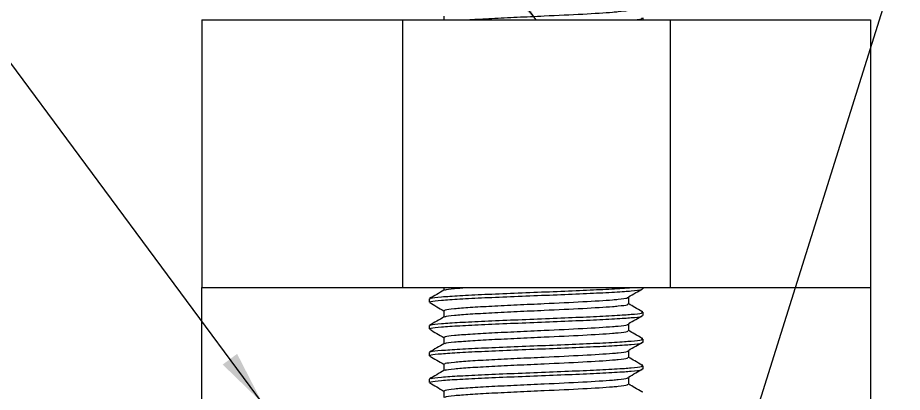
# Model space of a CAD drawing. Header units: millimetres. Extents: x 19 to 860, y 28 to 622.
# Drawn here: x 261.6 to 327.7, y 430.6 to 458.6 of the extents above; entities that cross this region are included whole.
import ezdxf

# ---------------------------------------------------------------- set-up
doc = ezdxf.new("R2010")
doc.units = ezdxf.units.MM
doc.styles.get("Standard").update_dxf_attribs({"font": 'arial.ttf'})
doc.dimstyles.new('SLDDIMSTYLE0', dxfattribs={"dimtxt": 0.18, "dimasz": 4.08, "dimexe": 0, "dimexo": 0.0625, "dimgap": 0, "dimtad": 0, "dimtih": 1, "dimtoh": 1, "dimdec": 0, "dimrnd": 1e-09, "dimzin": 0, "dimdsep": 46, "dimtxsty": 'Standard', "dimsah": 1, "dimcen": 0.09, "dimadec": 0, "dimazin": 0, "dimtfac": 4.08, "dimtdec": 0, "dimtofl": 0, "dimtmove": 0, "dimatfit": 3, "dimfxl": 1, "dimfrac": 2, "dimtolj": 1, "dimtzin": 0, "dimarcsym": 0})

msp = doc.modelspace()

# ---------------------------------------------------------------- linework, layer by layer
at = {"color": 7, "linetype": 'Continuous', "lineweight": 25}
for p, q in [((275.342, 458.45), (275.342, 438.45)), ((275.342, 458.45), (290.342, 458.45)), ((290.342, 458.45), (290.342, 438.45)), ((290.342, 458.45), (310.342, 458.45)), ((293.424, 458.729), (293.424, 458.45)), ((308.342, 458.45), (308.342, 458.604)), ((310.342, 458.45), (310.342, 438.45)), ((310.342, 458.45), (325.342, 458.45)), ((325.342, 458.45), (325.342, 438.45)), ((275.342, 438.45), (290.342, 438.45)), ((275.342, 428.036), (275.342, 438.45)), ((290.342, 438.45), (310.342, 438.45)), ((293.424, 438.45), (293.424, 438.241)), ((308.342, 438.354), (308.342, 438.45)), ((310.342, 438.45), (325.342, 438.45)), ((325.342, 438.45), (325.342, 390.45)), ((292.342, 437.603), (292.342, 437.353)), ((307.258, 437.223), (307.258, 437.723)), ((293.424, 436.729), (293.424, 436.241)), ((308.298, 436.637), (308.196, 436.654)), ((308.342, 436.354), (308.342, 436.604)), ((292.342, 435.603), (292.342, 435.354)), ((307.258, 435.223), (307.258, 435.723)), ((293.424, 434.729), (293.424, 434.241)), ((308.298, 434.637), (308.196, 434.654)), ((308.342, 434.354), (308.342, 434.604)), ((292.342, 433.603), (292.342, 433.353)), ((307.258, 433.223), (307.258, 433.723)), ((293.424, 432.729), (293.424, 432.241)), ((308.298, 432.637), (308.196, 432.654)), ((308.342, 432.354), (308.342, 432.604)), ((292.342, 431.603), (292.342, 431.353)), ((307.258, 431.223), (307.258, 431.723)), ((293.424, 430.729), (293.424, 430.241)), ((308.298, 430.637), (308.196, 430.654))]:
    msp.add_line(p, q, dxfattribs=at)
for points, knots in [([(295.079, 458.45), (295.185, 458.458), (295.673, 458.498), (296.996, 458.569), (298.892, 458.663), (301.28, 458.77), (303.927, 458.895), (305.678, 459.004), (306.683, 459.093), (307.192, 459.155), (307.187, 459.204), (307.185, 459.222)], [0, 0, 0, 0, 0.0334, 0.15443, 0.275788, 0.396449, 0.577135, 0.758653, 0.808879, 0.929884, 1, 1, 1, 1]), ([(307.429, 458.45), (307.754, 458.481), (308.288, 458.532), (308.27, 458.583), (308.263, 458.604)], [0, 0, 0, 0, 0.607721, 1, 1, 1, 1]), ([(293.44, 438.251), (293.26, 438.146), (292.898, 437.936), (292.536, 437.727), (292.355, 437.622)], [0, 0, 0, 0, 0.499924, 1, 1, 1, 1]), ([(292.42, 437.353), (292.417, 437.373), (292.409, 437.424), (293.172, 437.508), (294.549, 437.601), (296.448, 437.694), (298.671, 437.788), (301.041, 437.88), (303.347, 437.976), (305.4, 438.066), (306.709, 438.144), (307.676, 438.217), (308.277, 438.282), (308.267, 438.334), (308.263, 438.354)], [0, 0, 0, 0, 0.06031, 0.153919, 0.247211, 0.34054, 0.43412, 0.527166, 0.620956, 0.713809, 0.807728, 0.846458, 0.939769, 1, 1, 1, 1]), ([(292.44, 437.622), (292.441, 437.636), (292.446, 437.68), (293.18, 437.758), (294.547, 437.851), (296.448, 437.944), (298.671, 438.038), (301.041, 438.13), (303.348, 438.226), (305.397, 438.316), (306.718, 438.394), (307.269, 438.437), (307.429, 438.45)], [0, 0, 0, 0, 0.050376, 0.16345, 0.276142, 0.388878, 0.501919, 0.614313, 0.727606, 0.839767, 0.953216, 1, 1, 1, 1]), ([(293.512, 438.25), (293.514, 438.263), (293.523, 438.306), (294.046, 438.374), (294.774, 438.427), (295.079, 438.45)], [0, 0, 0, 0, 0.193634, 0.662052, 1, 1, 1, 1]), ([(307.236, 437.755), (307.415, 437.86), (307.763, 438.063), (308.111, 438.265), (308.28, 438.364)], [0, 0, 0, 0, 0.514777, 1, 1, 1, 1]), ([(292.361, 437.332), (292.542, 437.227), (292.897, 437.022), (293.251, 436.817), (293.424, 436.716)], [0, 0, 0, 0, 0.510179, 1, 1, 1, 1]), ([(293.492, 436.729), (293.489, 436.749), (293.483, 436.799), (294.143, 436.883), (295.333, 436.976), (296.975, 437.069), (298.897, 437.163), (301.278, 437.27), (303.927, 437.395), (305.678, 437.504), (306.683, 437.592), (307.192, 437.655), (307.187, 437.704), (307.185, 437.722)], [0, 0, 0, 0, 0.060451, 0.154808, 0.248846, 0.342921, 0.437251, 0.531039, 0.671484, 0.812576, 0.851616, 0.945672, 1, 1, 1, 1]), ([(293.512, 436.25), (293.514, 436.263), (293.519, 436.306), (294.15, 436.383), (295.331, 436.476), (296.975, 436.569), (298.897, 436.663), (301.278, 436.77), (303.927, 436.895), (305.678, 437.004), (306.683, 437.092), (307.192, 437.155), (307.187, 437.204), (307.185, 437.222)], [0, 0, 0, 0, 0.039853, 0.136262, 0.232344, 0.328464, 0.424843, 0.52067, 0.664168, 0.808326, 0.848215, 0.944315, 1, 1, 1, 1]), ([(308.245, 436.653), (308.065, 436.757), (307.736, 436.949), (307.408, 437.141), (307.258, 437.228)], [0, 0, 0, 0, 0.545122, 1, 1, 1, 1]), ([(292.44, 435.622), (292.441, 435.636), (292.446, 435.68), (293.18, 435.758), (294.547, 435.851), (296.448, 435.944), (298.67, 436.038), (301.041, 436.13), (303.347, 436.226), (305.4, 436.316), (306.709, 436.394), (307.676, 436.467), (308.277, 436.532), (308.267, 436.584), (308.263, 436.604)], [0, 0, 0, 0, 0.042494, 0.137878, 0.232939, 0.328037, 0.423392, 0.518202, 0.613769, 0.708383, 0.804083, 0.843547, 0.938627, 1, 1, 1, 1]), ([(293.44, 436.251), (293.26, 436.146), (292.898, 435.936), (292.536, 435.727), (292.355, 435.622)], [0, 0, 0, 0, 0.49993, 1, 1, 1, 1]), ([(292.42, 435.354), (292.417, 435.373), (292.409, 435.424), (293.172, 435.508), (294.549, 435.601), (296.448, 435.694), (298.671, 435.788), (301.041, 435.88), (303.347, 435.976), (305.4, 436.066), (306.709, 436.144), (307.676, 436.217), (308.277, 436.282), (308.267, 436.334), (308.263, 436.354)], [0, 0, 0, 0, 0.06031, 0.153919, 0.247211, 0.34054, 0.434121, 0.527166, 0.620956, 0.713809, 0.807728, 0.846458, 0.939769, 1, 1, 1, 1]), ([(307.236, 435.755), (307.415, 435.86), (307.763, 436.063), (308.111, 436.265), (308.28, 436.364)], [0, 0, 0, 0, 0.514789, 1, 1, 1, 1]), ([(292.361, 435.332), (292.542, 435.227), (292.897, 435.022), (293.251, 434.817), (293.424, 434.716)], [0, 0, 0, 0, 0.510191, 1, 1, 1, 1]), ([(293.492, 434.729), (293.489, 434.749), (293.483, 434.799), (294.143, 434.883), (295.333, 434.976), (296.975, 435.069), (298.897, 435.163), (301.278, 435.27), (303.927, 435.395), (305.678, 435.504), (306.683, 435.592), (307.192, 435.655), (307.187, 435.704), (307.185, 435.722)], [0, 0, 0, 0, 0.060451, 0.154808, 0.248846, 0.342921, 0.437251, 0.531039, 0.671484, 0.812576, 0.851616, 0.945672, 1, 1, 1, 1]), ([(293.512, 434.25), (293.514, 434.263), (293.519, 434.306), (294.15, 434.383), (295.331, 434.476), (296.975, 434.569), (298.897, 434.663), (301.278, 434.77), (303.927, 434.895), (305.678, 435.004), (306.683, 435.092), (307.192, 435.155), (307.187, 435.204), (307.185, 435.222)], [0, 0, 0, 0, 0.039853, 0.136262, 0.232344, 0.328464, 0.424843, 0.52067, 0.664168, 0.808326, 0.848215, 0.944315, 1, 1, 1, 1]), ([(308.245, 434.653), (308.065, 434.757), (307.736, 434.949), (307.408, 435.141), (307.258, 435.228)], [0, 0, 0, 0, 0.545115, 1, 1, 1, 1]), ([(292.44, 433.622), (292.441, 433.636), (292.446, 433.68), (293.18, 433.758), (294.547, 433.851), (296.448, 433.944), (298.67, 434.038), (301.041, 434.13), (303.347, 434.226), (305.4, 434.316), (306.709, 434.394), (307.676, 434.467), (308.277, 434.532), (308.267, 434.584), (308.263, 434.604)], [0, 0, 0, 0, 0.042494, 0.137878, 0.232939, 0.328037, 0.423392, 0.518202, 0.613769, 0.708383, 0.804083, 0.843547, 0.938627, 1, 1, 1, 1]), ([(293.44, 434.251), (293.26, 434.146), (292.898, 433.936), (292.536, 433.727), (292.355, 433.622)], [0, 0, 0, 0, 0.49993, 1, 1, 1, 1]), ([(292.42, 433.353), (292.417, 433.373), (292.409, 433.424), (293.172, 433.508), (294.549, 433.601), (296.448, 433.694), (298.671, 433.788), (301.041, 433.88), (303.347, 433.976), (305.4, 434.066), (306.709, 434.144), (307.676, 434.217), (308.277, 434.282), (308.267, 434.334), (308.263, 434.354)], [0, 0, 0, 0, 0.06031, 0.153919, 0.247211, 0.34054, 0.434121, 0.527166, 0.620956, 0.713809, 0.807728, 0.846458, 0.939769, 1, 1, 1, 1]), ([(307.236, 433.755), (307.415, 433.86), (307.763, 434.063), (308.111, 434.265), (308.28, 434.364)], [0, 0, 0, 0, 0.514789, 1, 1, 1, 1]), ([(292.361, 433.332), (292.542, 433.227), (292.897, 433.022), (293.251, 432.817), (293.424, 432.716)], [0, 0, 0, 0, 0.510191, 1, 1, 1, 1]), ([(293.492, 432.729), (293.489, 432.749), (293.483, 432.799), (294.143, 432.883), (295.333, 432.976), (296.975, 433.069), (298.897, 433.163), (301.278, 433.27), (303.927, 433.395), (305.678, 433.504), (306.683, 433.593), (307.192, 433.655), (307.187, 433.704), (307.185, 433.722)], [0, 0, 0, 0, 0.060451, 0.154808, 0.248846, 0.342921, 0.437251, 0.531039, 0.671484, 0.812576, 0.851616, 0.945672, 1, 1, 1, 1]), ([(308.245, 432.653), (308.065, 432.757), (307.736, 432.949), (307.408, 433.141), (307.258, 433.228)], [0, 0, 0, 0, 0.545109, 1, 1, 1, 1]), ([(292.44, 431.622), (292.441, 431.636), (292.446, 431.68), (293.18, 431.758), (294.547, 431.851), (296.448, 431.944), (298.67, 432.038), (301.041, 432.13), (303.347, 432.226), (305.4, 432.316), (306.709, 432.394), (307.676, 432.467), (308.277, 432.532), (308.267, 432.584), (308.263, 432.604)], [0, 0, 0, 0, 0.0424943, 0.1378778, 0.2329387, 0.3280371, 0.4233919, 0.5182016, 0.6137695, 0.708383, 0.8040828, 0.8435469, 0.9386268, 1, 1, 1, 1]), ([(293.512, 432.25), (293.514, 432.263), (293.519, 432.306), (294.15, 432.383), (295.331, 432.476), (296.975, 432.569), (298.897, 432.663), (301.278, 432.77), (303.927, 432.895), (305.678, 433.004), (306.683, 433.092), (307.192, 433.155), (307.187, 433.204), (307.185, 433.222)], [0, 0, 0, 0, 0.039853, 0.136262, 0.232344, 0.328464, 0.424843, 0.52067, 0.664168, 0.808326, 0.848215, 0.944315, 1, 1, 1, 1]), ([(293.44, 432.251), (293.26, 432.146), (292.898, 431.936), (292.536, 431.727), (292.355, 431.622)], [0, 0, 0, 0, 0.499918, 1, 1, 1, 1]), ([(292.42, 431.353), (292.417, 431.373), (292.409, 431.424), (293.172, 431.508), (294.549, 431.601), (296.448, 431.694), (298.671, 431.788), (301.041, 431.88), (303.347, 431.976), (305.4, 432.066), (306.709, 432.144), (307.676, 432.217), (308.277, 432.282), (308.267, 432.334), (308.263, 432.354)], [0, 0, 0, 0, 0.0603099, 0.1539187, 0.2472109, 0.3405399, 0.4341205, 0.5271661, 0.6209557, 0.7138089, 0.8077281, 0.8464579, 0.9397687, 1, 1, 1, 1]), ([(307.236, 431.755), (307.415, 431.86), (307.763, 432.063), (308.111, 432.265), (308.28, 432.364)], [0, 0, 0, 0, 0.514789, 1, 1, 1, 1]), ([(292.361, 431.332), (292.542, 431.227), (292.897, 431.022), (293.251, 430.817), (293.424, 430.716)], [0, 0, 0, 0, 0.510191, 1, 1, 1, 1]), ([(293.492, 430.729), (293.489, 430.749), (293.483, 430.799), (294.143, 430.883), (295.333, 430.976), (296.975, 431.069), (298.897, 431.163), (301.278, 431.27), (303.927, 431.395), (305.678, 431.504), (306.683, 431.593), (307.192, 431.655), (307.187, 431.704), (307.185, 431.722)], [0, 0, 0, 0, 0.06045, 0.154808, 0.248846, 0.342921, 0.437251, 0.531039, 0.671484, 0.812576, 0.851616, 0.945672, 1, 1, 1, 1]), ([(293.512, 430.25), (293.514, 430.263), (293.519, 430.306), (294.15, 430.383), (295.331, 430.476), (296.975, 430.569), (298.897, 430.663), (301.278, 430.77), (303.927, 430.895), (305.678, 431.004), (306.683, 431.093), (307.192, 431.155), (307.187, 431.204), (307.185, 431.222)], [0, 0, 0, 0, 0.039853, 0.136262, 0.232344, 0.328464, 0.424843, 0.52067, 0.664168, 0.808326, 0.848215, 0.944315, 1, 1, 1, 1]), ([(308.245, 430.653), (308.065, 430.757), (307.736, 430.949), (307.408, 431.141), (307.258, 431.228)], [0, 0, 0, 0, 0.545109, 1, 1, 1, 1])]:
    msp.add_open_spline(points, degree=3, knots=knots, dxfattribs=at)

# ---------------------------------------------------------------- leaders
for points in [[(279.863, 429.814), (222.715, 506.991)], [(300.342, 458.45), (263.293, 506.991)], [(313.707, 419.26), (341.212, 506.991)]]:
    msp.add_leader(points, dimstyle='SLDDIMSTYLE0')

doc.saveas('drawing.dxf')
